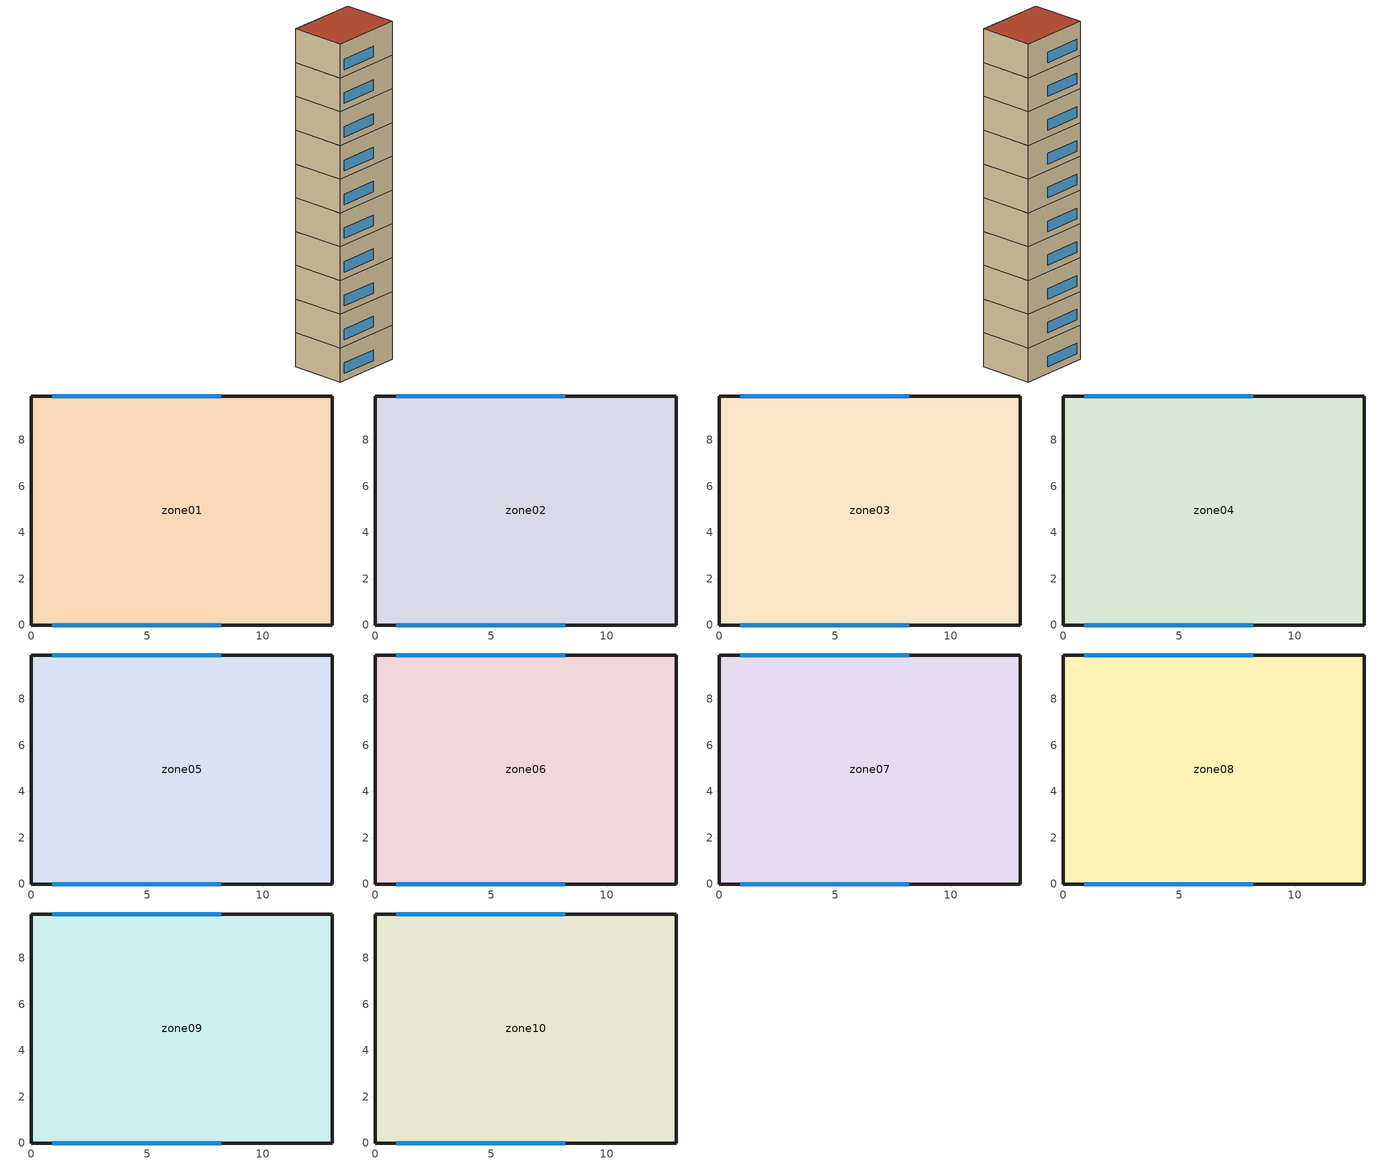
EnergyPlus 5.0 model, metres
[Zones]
zone01
 floor ground (GROUND_FLOOR): 13,9.9 13,0 0,0 0,9.9 z0
 wall outside (EXT_WALL): 13,0 13,9.9 0,9.9 0,0 13,0 z0:6.1
 window (EXT_WINDOW1): 0.9,0 8.2,0 / 8.2,9.9 0.9,9.9 z1.25:3.15
 ceiling to zone02 (ADJ_CEILING): 0,9.9 0,0 13,0 13,9.9 z6.1
zone02
 floor to zone01 (ADJ_CEILING): 13,9.9 13,0 0,0 0,9.9 z6.1
 wall outside (EXT_WALL): 13,0 13,9.9 0,9.9 0,0 13,0 z6.1:12.2
 window (EXT_WINDOW1): 0.9,0 8.2,0 / 8.2,9.9 0.9,9.9 z7.35:9.25
 ceiling to zone03 (ADJ_CEILING): 0,9.9 0,0 13,0 13,9.9 z12.2
zone03
 floor to zone02 (ADJ_CEILING): 13,9.9 13,0 0,0 0,9.9 z12.2
 wall outside (EXT_WALL): 13,0 13,9.9 0,9.9 0,0 13,0 z12.2:18.3
 window (EXT_WINDOW1): 0.9,0 8.2,0 / 8.2,9.9 0.9,9.9 z13.45:15.35
 ceiling to zone04 (ADJ_CEILING): 0,9.9 0,0 13,0 13,9.9 z18.3
zone04
 floor to zone03 (ADJ_CEILING): 13,9.9 13,0 0,0 0,9.9 z18.3
 wall outside (EXT_WALL): 13,0 13,9.9 0,9.9 0,0 13,0 z18.3:24.4
 window (EXT_WINDOW1): 0.9,0 8.2,0 / 8.2,9.9 0.9,9.9 z19.55:21.45
 ceiling to zone05 (ADJ_CEILING): 0,9.9 0,0 13,0 13,9.9 z24.4
zone05
 floor to zone04 (ADJ_CEILING): 13,9.9 13,0 0,0 0,9.9 z24.4
 wall outside (EXT_WALL): 13,0 13,9.9 0,9.9 0,0 13,0 z24.4:30.5
 window (EXT_WINDOW1): 0.9,0 8.2,0 / 8.2,9.9 0.9,9.9 z25.65:27.55
 ceiling to zone06 (ADJ_CEILING): 0,9.9 0,0 13,0 13,9.9 z30.5
zone06
 floor to zone05 (ADJ_CEILING): 13,9.9 13,0 0,0 0,9.9 z30.5
 wall outside (EXT_WALL): 13,0 13,9.9 0,9.9 0,0 13,0 z30.5:36.6
 window (EXT_WINDOW1): 0.9,0 8.2,0 / 8.2,9.9 0.9,9.9 z31.75:33.65
 ceiling to zone07 (ADJ_CEILING): 0,9.9 0,0 13,0 13,9.9 z36.6
zone07
 floor to zone06 (ADJ_CEILING): 13,9.9 13,0 0,0 0,9.9 z36.6
 wall outside (EXT_WALL): 13,0 13,9.9 0,9.9 0,0 13,0 z36.6:42.7
 window (EXT_WINDOW1): 0.9,0 8.2,0 / 8.2,9.9 0.9,9.9 z37.85:39.75
 ceiling to zone08 (ADJ_CEILING): 0,9.9 0,0 13,0 13,9.9 z42.7
zone08
 floor to zone07 (ADJ_CEILING): 13,9.9 13,0 0,0 0,9.9 z42.7
 wall outside (EXT_WALL): 13,0 13,9.9 0,9.9 0,0 13,0 z42.7:48.8
 window (EXT_WINDOW1): 0.9,0 8.2,0 / 8.2,9.9 0.9,9.9 z43.95:45.85
 ceiling to zone09 (ADJ_CEILING): 0,9.9 0,0 13,0 13,9.9 z48.8
zone09
 floor to zone08 (ADJ_CEILING): 13,9.9 13,0 0,0 0,9.9 z48.8
 wall outside (EXT_WALL): 13,0 13,9.9 0,9.9 0,0 13,0 z48.8:54.9
 window (EXT_WINDOW1): 0.9,0 8.2,0 / 8.2,9.9 0.9,9.9 z50.05:51.95
 ceiling to zone10 (ADJ_CEILING): 0,9.9 0,0 13,0 13,9.9 z54.9
zone10
 floor to zone09 (ADJ_CEILING): 13,9.9 13,0 0,0 0,9.9 z54.9
 wall outside (EXT_WALL): 13,0 13,9.9 0,9.9 0,0 13,0 z54.9:61
 window (EXT_WINDOW1): 0.9,0 8.2,0 / 8.2,9.9 0.9,9.9 z56.15:58.05
 roof outside (EXT_ROOF): 0,9.9 0,0 13,0 13,9.9 z61
[Building]
TRNSYS18: North Axis {deg}=0; Terrain=City; Loads Convergence Tolerance Value=0; Temperature Convergence Tolerance Value {deltaC}=0; Solar Distribution=FullInteriorAndExterior; Maximum Number of Warmup Days=0
[Site:Location]
not used: Latitude {deg}=0; Longitude {deg}=0; Time Zone {hr}=0; Elevation {m}=0
[Construction]
GROUND_FLOOR; EXT_WALL; EXT_ROOF; ADJ_CEILING; EXT_WINDOW1: 
[WindowProperty:ShadingControl]
ESHADE=0; ISHADE=INPUT 1*MAX_ISHADE : SHADECNTRL=ISHADE_INTERNAL
[SurfaceProperty:OtherSideCoefficients]
BOUNDARY=IDENTICAL; BOUNDARY=INPUT 1*TBOUNDARY; BOUNDARY=INPUT 1*TBOUNDARY_2; BOUNDARY=INPUT 1*TBOUNDARY_3; BOUNDARY=INPUT 1*TGROUND; BOUNDARY=20; BOUNDARY=15
[Zone] Multiplier=1
zone01; zone02; zone03; zone04; zone05; zone06; zone07; zone08; zone09; zone10
